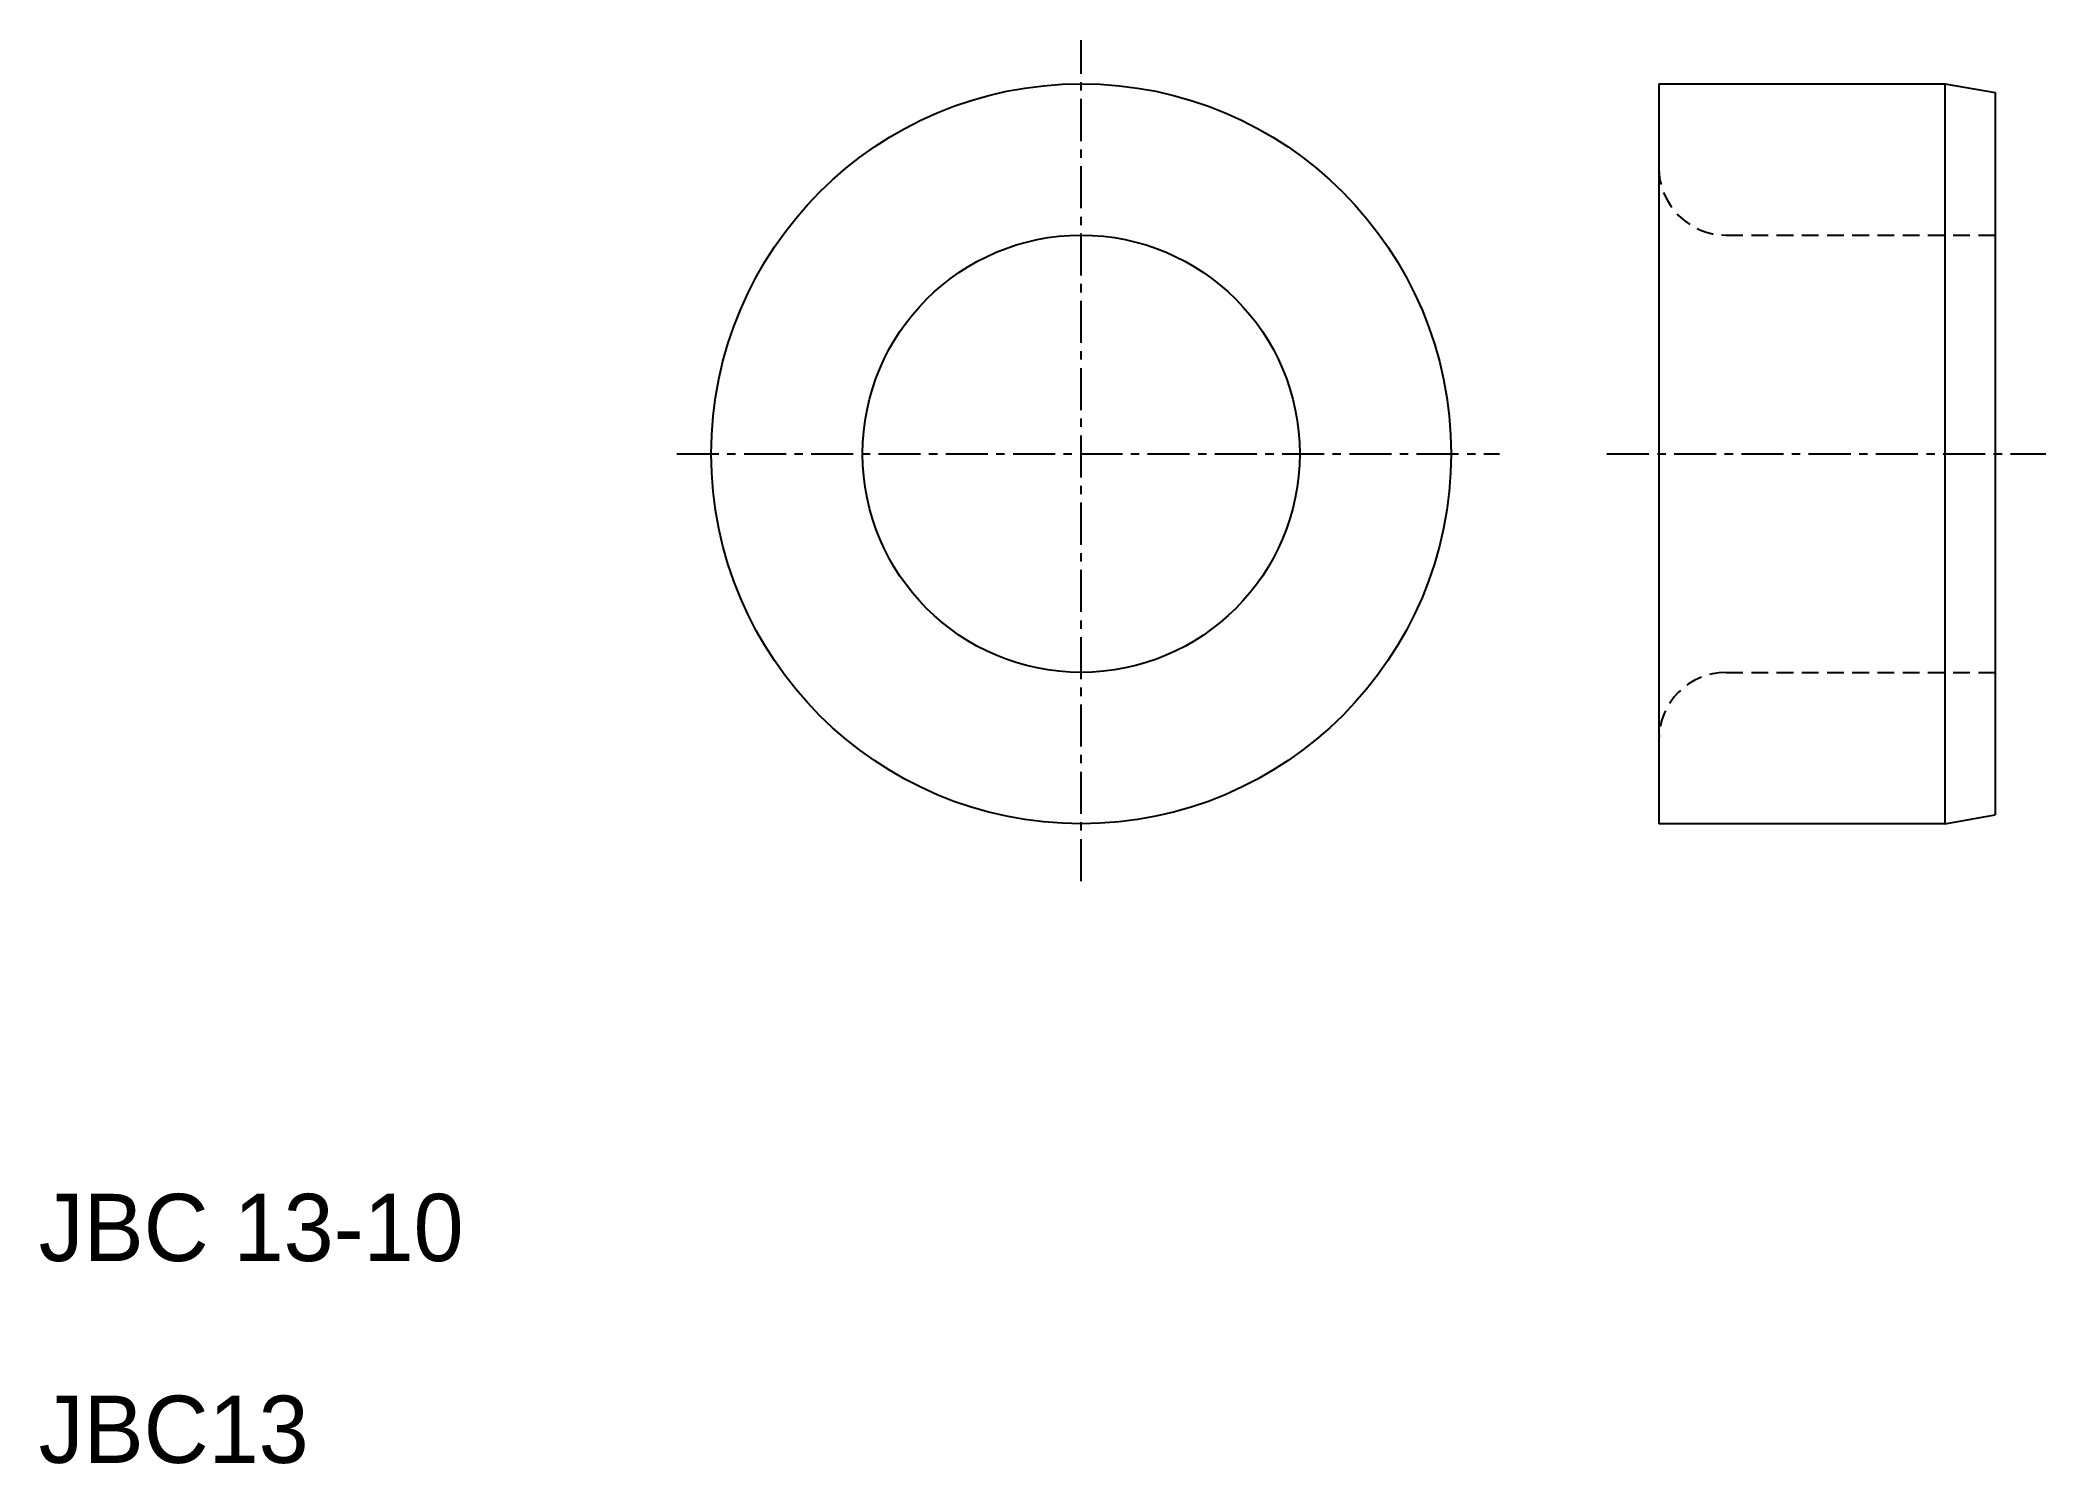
# Model space of a CAD drawing. Extents: x 10 to 69.7, y 10 to 52.3.
import ezdxf

# ---------------------------------------------------------------- set-up
doc = ezdxf.new("R2010")
doc.units = 0
doc.linetypes.add('CENTER', pattern=[2, 1.25, -0.25, 0.25, -0.25])
doc.linetypes.add('DASHED', pattern=[0.75, 0.5, -0.25])
doc.layers.get('0').update_dxf_attribs({"linetype": 'CONTINUOUS'})
doc.layers.add('CENTER', color=1, linetype='CENTER')

msp = doc.modelspace()

# ---------------------------------------------------------------- linework, layer by layer
at = {"color": 7, "linetype": 'CONTINUOUS'}
for p, q in [((58.18, 51), (58.18, 29)), ((58.18, 51), (66.68, 51)), ((58.18, 51), (58.18, 51)), ((66.68, 51), (66.68, 29)), ((66.68, 51), (68.18, 50.736)), ((68.18, 50.736), (68.18, 29.264)), ((66.68, 29), (68.18, 29.264)), ((66.68, 29), (58.18, 29)), ((58.18, 29), (58.18, 29))]:
    msp.add_line(p, q, dxfattribs=at)
at = {"color": 3, "linetype": 'DASHED'}
for p, q in [((60.18, 46.5), (68.18, 46.5)), ((60.18, 33.5), (68.18, 33.5))]:
    msp.add_line(p, q, dxfattribs=at)
at = {"color": 7, "linetype": 'CONTINUOUS'}
for radius in [11, 6.5]:
    msp.add_circle((41, 40), radius, dxfattribs=at)
at = {"color": 3, "linetype": 'DASHED'}
for centre, start, end in [((60.18, 48.5), 180, 270), ((60.18, 31.5), 90, 180)]:
    msp.add_arc(centre, 2, start, end, dxfattribs=at)
at = {"layer": 'CENTER', "color": 1, "linetype": 'CENTER'}
for p, q in [((41, 27.298), (41, 52.297)), ((28.974, 40), (53.439, 40)), ((56.633, 40), (69.687, 40))]:
    msp.add_line(p, q, dxfattribs=at)

# ---------------------------------------------------------------- texts
at = {"color": 7, "linetype": 'CONTINUOUS'}
for s, p in [('JBC 13-10', (10, 16)), ('JBC13', (10, 10))]:
    msp.add_text(s, height=2, dxfattribs=at).set_placement(p)

doc.saveas('drawing.dxf')
